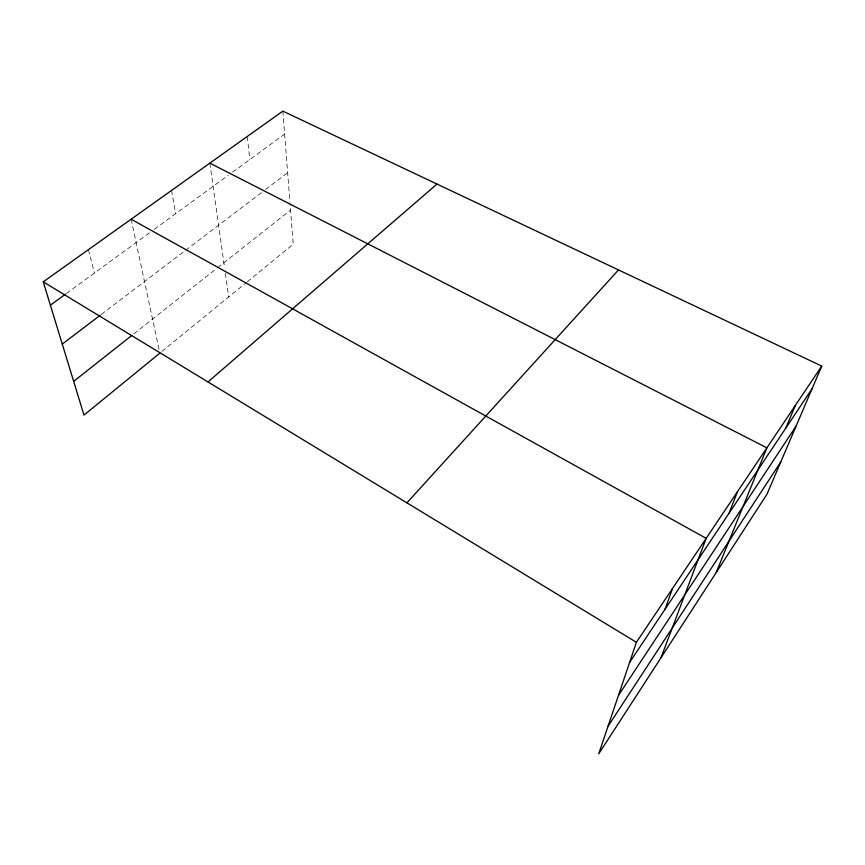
<?xml version="1.0" encoding="UTF-8"?>
<svg xmlns="http://www.w3.org/2000/svg" width="865" height="865" viewBox="0 0 865 865"><rect width="100%" height="100%" fill="white"/><g stroke="black" fill="none" stroke-linecap="round" stroke-linejoin="round"><path stroke-width="0.65" stroke-dasharray="4.33 3.24" d="M161.917 351.45L246.222 282.617M247.26 281.774L293.224 244.244L290.035 203.416M133.848 333.847L216.488 268.583M217.547 267.75L290.554 210.087M101.324 314.406L184.613 251.066M185.672 250.266L261.338 192.722M265.555 189.522L287.645 172.719M66.508 293.419L150.013 232.426M154.284 229.312L228.23 175.314M232.544 172.157L284.639 134.118M88.435 249.639L94.447 273.016M131.134 219.223L159.29 350.52M171.551 190.419L175.638 213.72M209.86 163.128L224.608 268.009M225.354 273.275L228.684 296.944M247.304 136.443L249.801 159.56M282.844 111.131L289.937 202.086"/><path stroke-width="1.3" d="M821.75 366.09L636.402 642.306L598.71 753.869L767.017 494.131L821.75 366.09L282.844 111.131L43.25 281.839L83.981 415.103L159.852 353.147M665.055 609.23L672.538 588.449M660.968 657.778L706.175 538.333L131.134 219.223M728.99 513.334L737.553 491.569M716.231 572.5L766.898 447.832L209.86 163.128M785.874 428.002L795.216 405.642M608.009 726.33L780.814 461.856M618.475 695.352L796.103 426.088M629.612 662.395L812.116 388.634M406.928 502.846L618.507 269.934M207.968 381.941L436.998 184.061M73.666 381.368L131.772 335.479M62.28 344.097L100.264 315.206M50.386 305.194L65.437 294.208M43.25 281.839L636.402 642.306"/></g></svg>
